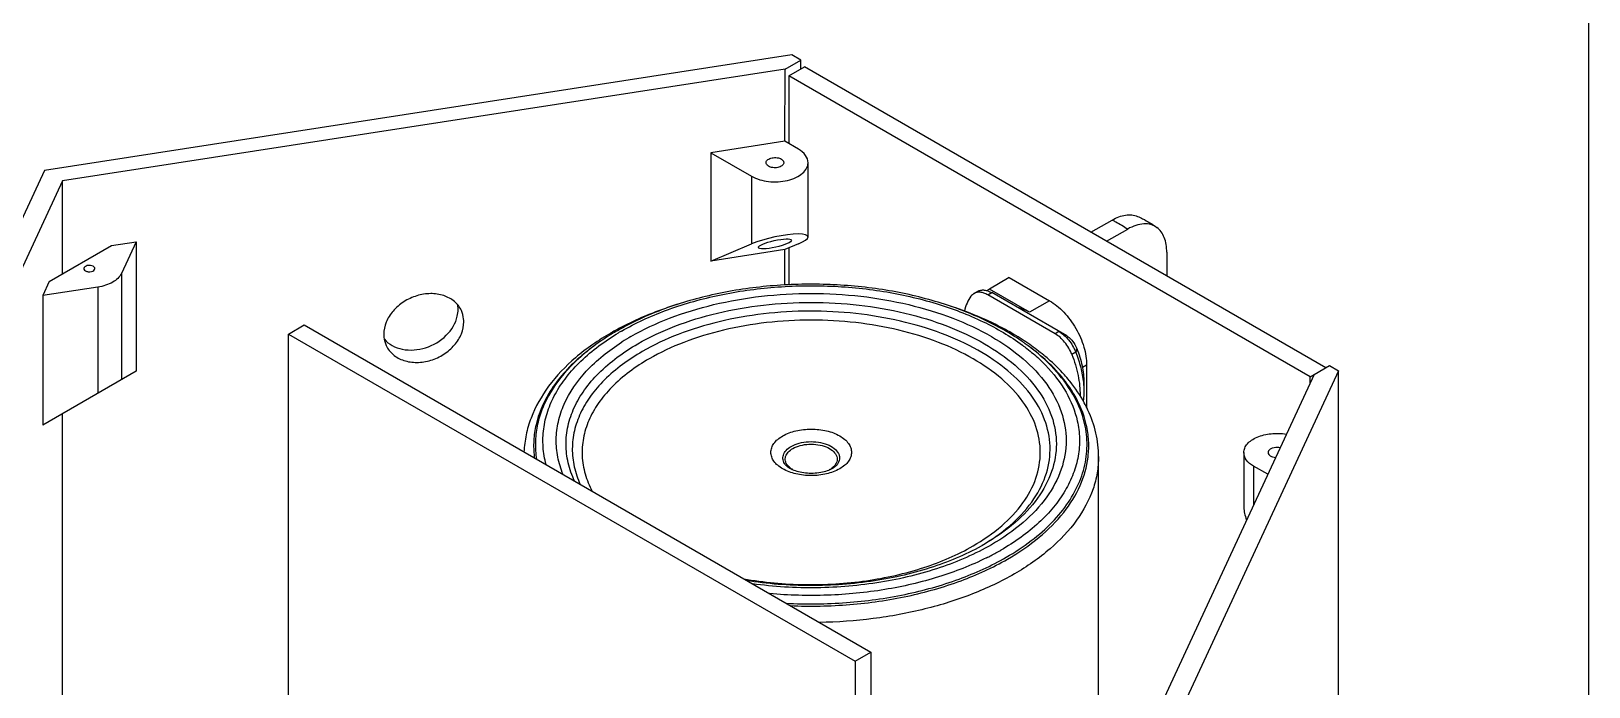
# Model space of a CAD drawing. Header units: millimetres. Extents: x 0 to 1189, y 0 to 841.
# Drawn here: x 907.1 to 1189, y 372.4 to 491 of the extents above; entities that cross this region are included whole.
import ezdxf

# ---------------------------------------------------------------- set-up
doc = ezdxf.new("R2010")
doc.units = ezdxf.units.MM
doc.header["$LTSCALE"] = 65.395
doc.layers.get('0').update_dxf_attribs({"linetype": 'CONTINUOUS'})
doc.layers.add('AXIS', color=7, linetype='CONTINUOUS')
doc.layers.add('SURFACES', color=7, linetype='CONTINUOUS')

msp = doc.modelspace()

# ---------------------------------------------------------------- linework, layer by layer
at = {"color": 7, "linetype": 'Continuous'}
for p, q in [((1189, 0), (1189, 841)), ((1044.73, 486.75), (909.5, 465.83)), ((1043.53, 484.17), (1046.36, 485.8)), ((1046.36, 485.8), (1044.73, 486.75)), ((1046.36, 484.17), (1046.36, 485.8)), ((1043.53, 484.17), (912.76, 463.94)), ((1043.51, 471.1), (1043.53, 484.17)), ((1044.24, 482.95), (1047.07, 484.58)), ((1044.24, 482.95), (1044.24, 470.67)), ((1138.55, 428.49), (1044.24, 482.95)), ((1141.38, 430.13), (1047.07, 484.58)), ((1043.52, 471.1), (1030.11, 469.03)), ((1045.94, 469.69), (1043.49, 471.1)), ((1030.11, 469.03), (1030.11, 449.43)), ((1030.11, 469.03), (1037.46, 464.79)), ((909.5, 465.83), (873.26, 387.75)), ((1047.7, 453.81), (1047.7, 467.24)), ((912.76, 463.94), (877.72, 388.44)), ((912.76, 447.12), (912.76, 463.94)), ((1098.9, 454.65), (1102.71, 456.85)), ((1101.73, 453.02), (1105.54, 455.22)), ((910.38, 445.75), (921.64, 452.25)), ((921.64, 452.25), (926.1, 452.94)), ((926.1, 452.94), (923.42, 447.17)), ((926.1, 452.94), (926.1, 429.51)), ((1030.11, 449.43), (1037.46, 452.54)), ((1043.52, 451.51), (1030.11, 449.43)), ((1045.94, 452.54), (1043.49, 451.5)), ((1043.51, 445.11), (1043.51, 451.51)), ((1044.24, 451.82), (1044.24, 445.14)), ((1112.61, 451.01), (1112.61, 446.74)), ((910.38, 445.75), (909.19, 443.18)), ((1084.12, 446.45), (1080.52, 444.36)), ((1084.12, 446.45), (1091.39, 442.25)), ((919.18, 444.72), (909.19, 443.18)), ((909.19, 443.18), (909.19, 419.75)), ((1077.72, 443.56), (1078.43, 443.96)), ((1092.39, 436.29), (1080.22, 443.31)), ((1087.79, 440.16), (1080.52, 444.36)), ((1094.51, 435.88), (1080.93, 443.72)), ((953.69, 436.23), (956.52, 437.86)), ((956.52, 437.86), (1059.05, 378.67)), ((953.69, 336.62), (953.69, 436.23)), ((953.69, 436.23), (1056.22, 377.03)), ((926.1, 429.51), (909.19, 419.75)), ((1098.11, 430.61), (1098.11, 422.94)), ((1139.26, 428.9), (1104.7, 354.43)), ((1143.72, 429.59), (1109.16, 355.12)), ((1138.55, 428.49), (1139.26, 428.9)), ((1095.01, 427.76), (1094.95, 427.83)), ((1095, 427.76), (1094.95, 427.83)), ((1097.62, 427.47), (1097.62, 425.84)), ((1138.55, 427.38), (1138.55, 428.49)), ((912.76, 220.63), (912.76, 421.81)), ((1126.56, 414.78), (1126.56, 404.82)), ((1130.88, 410.85), (1128.31, 412.33)), ((1056.22, 377.03), (1059.05, 378.67)), ((1059.05, 378.67), (1059.05, 335.39)), ((1056.22, 377.03), (1056.22, 333.76))]:
    msp.add_line(p, q, dxfattribs=at)
at = {"color": 9, "linetype": 'Continuous'}
for p, q in [((923.42, 447.17), (923.42, 427.97)), ((919.18, 444.72), (919.18, 425.52)), ((1080.22, 443.31), (1080.93, 443.72)), ((1091.39, 442.25), (1087.79, 440.16)), ((1093.09, 436.69), (1092.39, 436.29)), ((1096.13, 432.94), (1095.43, 432.53)), ((1096.33, 433.62), (1096.13, 432.94)), ((1098.11, 430.61), (1097.35, 430.17))]:
    msp.add_line(p, q, dxfattribs=at)
at = {"color": 7, "linetype": 'Continuous'}
for centre, radius, start, end in [((1083.16, 440.43), 4.74, 123.9403, 129.7673), ((1037.05, 393.03), 50.09, 118.5968, 119.9947), ((1035.62, 397.89), 44.95, 121.5139, 121.9677), ((1036.28, 396.81), 46.21, 119.9945, 121.509), ((1063.07, 401.19), 41, 54.6104, 55.5139), ((1062.7, 398.29), 43.92, 55.1387, 57.2783), ((1063.81, 402.23), 39.72, 53.2938, 54.6125), ((1072.8, 409.7), 28.62, 38.8241, 39.124)]:
    msp.add_arc(centre, radius, start, end, dxfattribs=at)
at = {"color": 9, "linetype": 'Continuous'}
for centre, radius, start, end in [((1036.5, 397.67), 45.14, 119.9984, 120.7701), ((1035.68, 400.92), 40.2, 122.5509, 122.7499), ((1036.41, 399.75), 41.58, 119.977, 122.5431), ((1068.6, 409.23), 30.71, 45.3733, 47.0463), ((1069.48, 410.12), 29.46, 43.9665, 45.3713), ((1014.99, 416.01), 16.96, 186.6674, 187.0621), ((1015.01, 416.01), 16.99, 187.0621, 187.4335), ((1049.52, 415.25), 4.12, 299.9544, 304.4955), ((1050.44, 414.12), 2.67, 314.7645, 320.8208), ((1081.53, 416.01), 16.96, 352.9383, 353.3326), ((1059.09, 431.98), 39.51, 300.6413, 301.339), ((1057.61, 440.62), 50.17, 296.4863, 297.539), ((1059.01, 437.98), 47.18, 297.5179, 299.9915)]:
    msp.add_arc(centre, radius, start, end, dxfattribs=at)
at = {"color": 7, "linetype": 'Continuous'}
for points, knots in [([(1102.71, 456.85), (1103.11, 457.08), (1103.9, 457.46), (1105.12, 457.8), (1106.27, 457.84), (1106.99, 457.66), (1107.31, 457.52)], [0, 0, 0, 0, 0.287206, 0.546835, 0.78191, 1, 1, 1, 1]), ([(1107.31, 457.52), (1107.63, 457.39), (1108.86, 456.82), (1110.02, 456.1), (1110.83, 455.5)], [0, 0, 0, 0, 0.249062, 1, 1, 1, 1]), ([(1110.83, 455.5), (1110.67, 455.62), (1110.32, 455.83), (1109.53, 456.13), (1108.39, 456.23), (1106.95, 455.93), (1106.01, 455.49), (1105.54, 455.22)], [0, 0, 0, 0, 0.109148, 0.219205, 0.450333, 0.708485, 1, 1, 1, 1]), ([(1112.61, 451.01), (1112.61, 451.48), (1112.54, 452.4), (1112.22, 453.67), (1111.66, 454.73), (1111.13, 455.28), (1110.83, 455.5)], [0, 0, 0, 0, 0.287276, 0.547231, 0.782286, 1, 1, 1, 1]), ([(918.33, 448.48), (918.18, 448.56), (917.8, 448.66), (917.19, 448.65), (916.63, 448.34), (916.63, 448.07)], [0, 0, 0, 0, 0.277753, 0.577544, 1, 1, 1, 1]), ([(918.63, 448.07), (918.63, 448.11), (918.6, 448.28), (918.45, 448.41), (918.33, 448.48)], [0, 0, 0, 0, 0.220866, 1, 1, 1, 1]), ([(916.63, 448.07), (916.63, 448.03), (916.66, 447.85), (916.8, 447.73), (916.92, 447.66)], [0, 0, 0, 0, 0.220866, 1, 1, 1, 1]), ([(916.92, 447.66), (917.07, 447.57), (917.45, 447.47), (918.06, 447.48), (918.63, 447.8), (918.63, 448.07)], [0, 0, 0, 0, 0.277753, 0.577544, 1, 1, 1, 1]), ([(923.42, 447.17), (923.11, 446.51), (921.75, 445.33), (920.11, 444.87), (919.18, 444.72)], [0, 0, 0, 0, 0.436477, 1, 1, 1, 1]), ([(1086.28, 434.98), (1083.94, 436.59), (1078.71, 439.45), (1070.02, 442.56), (1060.45, 444.57), (1050.39, 445.42), (1040.24, 445.07), (1030.42, 443.54), (1021.32, 440.88), (1015.73, 438.31), (1013.18, 436.83)], [0, 0, 0, 0, 0.111475, 0.23273, 0.361486, 0.494604, 0.628496, 0.759495, 0.884223, 1, 1, 1, 1]), ([(1077.18, 443.06), (1076.9, 442.68), (1076.42, 441.82), (1076.11, 440.88), (1075.99, 440.38)], [0, 0, 0, 0, 0.479689, 1, 1, 1, 1]), ([(1077.72, 443.56), (1077.62, 443.5), (1077.42, 443.35), (1077.25, 443.16), (1077.18, 443.06)], [0, 0, 0, 0, 0.492662, 1, 1, 1, 1]), ([(1080.22, 443.31), (1080, 443.44), (1079.56, 443.64), (1078.89, 443.81), (1078.26, 443.79), (1077.89, 443.65), (1077.72, 443.56)], [0, 0, 0, 0, 0.28981, 0.549049, 0.782237, 1, 1, 1, 1]), ([(1078.43, 443.96), (1078.59, 444.06), (1078.97, 444.2), (1079.6, 444.21), (1080.27, 444.05), (1080.71, 443.84), (1080.93, 443.72)], [0, 0, 0, 0, 0.217763, 0.45095, 0.710189, 1, 1, 1, 1]), ([(1024.08, 441.6), (1023.09, 441.29), (1019.32, 440.03), (1015.66, 438.42), (1013.07, 437.01)], [0, 0, 0, 0, 0.259109, 1, 1, 1, 1]), ([(1086.44, 435.23), (1085.46, 435.87), (1081.23, 438.36), (1076.65, 440.25), (1073.09, 441.39)], [0, 0, 0, 0, 0.237753, 1, 1, 1, 1]), ([(1087.79, 440.16), (1087.61, 440.27), (1086.93, 440.63), (1086.19, 440.89), (1085.64, 441)], [0, 0, 0, 0, 0.267595, 1, 1, 1, 1]), ([(1091.39, 442.25), (1091.85, 441.98), (1092.76, 441.34), (1094.01, 440.18), (1095.16, 438.79), (1096.17, 437.25), (1097.01, 435.6), (1097.63, 433.91), (1098.01, 432.25), (1098.11, 431.14), (1098.11, 430.61)], [0, 0, 0, 0, 0.114157, 0.237325, 0.366975, 0.499999, 0.633024, 0.762674, 0.885842, 1, 1, 1, 1]), ([(1012.01, 436.41), (1009.76, 435.11), (1005.63, 432.28), (1000.62, 427.09), (997.81, 422.13), (996.59, 418.02), (996.33, 415.93), (996.28, 414.9)], [0, 0, 0, 0, 0.280902, 0.53749, 0.774258, 0.887973, 1, 1, 1, 1]), ([(1011.83, 436.02), (1009.54, 434.59), (1005.42, 431.48), (1002.13, 427.46), (1000.92, 425.36)], [0, 0, 0, 0, 0.526772, 1, 1, 1, 1]), ([(1091.14, 431.73), (1090.88, 431.96), (1089.8, 432.87), (1088.68, 433.72), (1087.81, 434.32)], [0, 0, 0, 0, 0.245342, 1, 1, 1, 1]), ([(1095.43, 432.53), (1095.27, 432.93), (1094.89, 433.7), (1094.17, 434.75), (1093.34, 435.63), (1092.71, 436.1), (1092.39, 436.29)], [0, 0, 0, 0, 0.261558, 0.522706, 0.772076, 1, 1, 1, 1]), ([(1093.09, 436.69), (1093.42, 436.51), (1094.05, 436.04), (1094.88, 435.15), (1095.6, 434.11), (1095.98, 433.34), (1096.13, 432.94)], [0, 0, 0, 0, 0.227924, 0.477294, 0.738442, 1, 1, 1, 1]), ([(1094.51, 435.88), (1094.7, 435.77), (1095.08, 435.48), (1095.75, 434.77), (1096.14, 434.1), (1096.33, 433.62)], [0, 0, 0, 0, 0.228259, 0.477997, 1, 1, 1, 1]), ([(1095.6, 425.36), (1094.65, 427.01), (1092.22, 430.2), (1089.21, 432.84), (1087.55, 434.08)], [0, 0, 0, 0, 0.479012, 1, 1, 1, 1]), ([(1094.95, 427.83), (1094.67, 428.17), (1093.49, 429.55), (1092.18, 430.83), (1091.14, 431.73)], [0, 0, 0, 0, 0.243826, 1, 1, 1, 1]), ([(1095.43, 432.53), (1095.92, 431.29), (1096.49, 429.42), (1096.87, 426.91), (1096.92, 425.7), (1096.91, 425.12)], [0, 0, 0, 0, 0.524147, 0.769355, 1, 1, 1, 1]), ([(1096.13, 432.94), (1096.49, 432.03), (1097.08, 430.23), (1097.43, 428.37), (1097.53, 427.46)], [0, 0, 0, 0, 0.51528, 1, 1, 1, 1]), ([(1096.33, 433.62), (1096.74, 432.6), (1097.36, 430.58), (1097.62, 428.47), (1097.62, 427.47)], [0, 0, 0, 0, 0.522866, 1, 1, 1, 1]), ([(1098.35, 422.46), (1098.14, 422.91), (1097.23, 424.74), (1096.07, 426.44), (1095.1, 427.65)], [0, 0, 0, 0, 0.244089, 1, 1, 1, 1]), ([(1097.62, 425.84), (1097.62, 425.69), (1097.61, 425.11), (1097.56, 424.53), (1097.5, 424.11)], [0, 0, 0, 0, 0.25741, 1, 1, 1, 1]), ([(1097.53, 427.46), (1097.54, 427.32), (1097.59, 426.78), (1097.62, 426.24), (1097.62, 425.84)], [0, 0, 0, 0, 0.255622, 1, 1, 1, 1]), ([(1100.26, 414.04), (1100.26, 415.47), (1099.93, 418.37), (1098.97, 421.13), (1098.35, 422.46)], [0, 0, 0, 0, 0.494461, 1, 1, 1, 1]), ([(1043.58, 412.58), (1043.7, 412.43), (1044.09, 412.09), (1044.88, 411.66), (1045.98, 411.3), (1047.7, 411.01), (1049.5, 411.06), (1051.15, 411.47), (1051.86, 411.78), (1052.17, 411.96)], [0, 0, 0, 0, 0.064775, 0.167412, 0.296888, 0.44267, 0.744606, 0.883151, 1, 1, 1, 1]), ([(1052.17, 411.96), (1052.34, 412.06), (1052.62, 412.25), (1052.86, 412.48), (1052.94, 412.58)], [0, 0, 0, 0, 0.600211, 1, 1, 1, 1]), ([(1036.53, 391.66), (1040.36, 391.06), (1048.11, 390.47), (1059.56, 391.3), (1070.23, 393.77), (1076.74, 396.56), (1079.63, 398.22)], [0, 0, 0, 0, 0.262033, 0.52423, 0.773959, 1, 1, 1, 1])]:
    msp.add_open_spline(points, degree=3, knots=knots, dxfattribs=at)
at = {"color": 9, "linetype": 'Continuous'}
for points, knots in [([(1102.71, 456.85), (1102.95, 456.74), (1103.93, 456.27), (1104.86, 455.7), (1105.54, 455.22)], [0, 0, 0, 0, 0.239326, 1, 1, 1, 1]), ([(1013.93, 436.76), (1016.47, 438.22), (1022.06, 440.78), (1031.17, 443.39), (1041.03, 444.86), (1051.2, 445.12), (1061.24, 444.16), (1070.72, 442.02), (1079.23, 438.79), (1084.29, 435.84), (1086.51, 434.2)], [0, 0, 0, 0, 0.115822, 0.241273, 0.37329, 0.508141, 0.641837, 0.770495, 0.890713, 1, 1, 1, 1]), ([(1015.64, 435.77), (1017.87, 437.06), (1022.75, 439.33), (1030.71, 441.75), (1039.32, 443.24), (1048.26, 443.74), (1057.2, 443.24), (1065.81, 441.75), (1073.77, 439.33), (1080.78, 436.07), (1086.58, 432.07), (1090.97, 427.46), (1093.75, 422.35), (1094.71, 416.94), (1093.75, 411.52), (1090.97, 406.41), (1086.58, 401.8), (1082.91, 399.27), (1080.88, 398.1)], [0, 0, 0, 0, 0.066589, 0.138433, 0.214058, 0.291652, 0.369246, 0.444871, 0.516718, 0.583304, 0.643684, 0.697698, 0.74628, 0.791652, 0.837024, 0.885607, 0.939619, 1, 1, 1, 1]), ([(1016.89, 434.45), (1019.04, 435.69), (1023.73, 437.88), (1031.38, 440.2), (1039.66, 441.63), (1048.26, 442.12), (1056.86, 441.63), (1065.14, 440.2), (1072.79, 437.88), (1079.53, 434.74), (1085.11, 430.89), (1089.33, 426.46), (1092, 421.55), (1092.93, 416.34), (1092, 411.13), (1089.33, 406.22), (1085.11, 401.78), (1081.58, 399.35), (1079.63, 398.22)], [0, 0, 0, 0, 0.066589, 0.138433, 0.214058, 0.291652, 0.369246, 0.444871, 0.516718, 0.583304, 0.643684, 0.697698, 0.74628, 0.791652, 0.837024, 0.885607, 0.939619, 1, 1, 1, 1]), ([(1079.63, 398.24), (1081.46, 399.35), (1084.77, 401.75), (1088.67, 406.1), (1091.07, 410.89), (1091.77, 415.93), (1090.71, 420.94), (1087.99, 425.65), (1083.8, 429.9), (1078.32, 433.57), (1071.75, 436.55), (1064.31, 438.75), (1056.29, 440.09), (1047.97, 440.53), (1039.67, 440.03), (1031.68, 438.63), (1024.3, 436.37), (1019.77, 434.26), (1017.69, 433.06)], [0, 0, 0, 0, 0.059545, 0.112819, 0.160901, 0.206116, 0.251673, 0.300672, 0.355185, 0.416033, 0.482994, 0.555097, 0.630862, 0.708499, 0.786069, 0.861639, 0.93343, 1, 1, 1, 1]), ([(1077.58, 397.89), (1079.4, 398.94), (1082.7, 401.21), (1086.65, 405.36), (1089.14, 409.94), (1090.01, 414.81), (1089.14, 419.68), (1086.65, 424.27), (1082.7, 428.42), (1077.48, 432.01), (1071.19, 434.94), (1064.04, 437.12), (1056.3, 438.45), (1048.26, 438.9), (1040.22, 438.45), (1032.48, 437.12), (1025.34, 434.94), (1020.95, 432.9), (1018.94, 431.74)], [0, 0, 0, 0, 0.060381, 0.114393, 0.162976, 0.208348, 0.25372, 0.302302, 0.356317, 0.416696, 0.483282, 0.555129, 0.630754, 0.708348, 0.785941, 0.861567, 0.933411, 1, 1, 1, 1]), ([(1000.3, 412.58), (1000.01, 413.63), (999.64, 415.79), (999.74, 419.08), (1000.51, 422.34), (1001.92, 425.51), (1003.96, 428.56), (1007.57, 432.52), (1010.96, 434.99), (1013.4, 436.45)], [0, 0, 0, 0, 0.111729, 0.222435, 0.335047, 0.452252, 0.576218, 0.708441, 1, 1, 1, 1]), ([(1003.36, 410.81), (1002.95, 411.82), (1002.31, 413.92), (1002.01, 417.17), (1002.41, 420.42), (1003.88, 424.79), (1007.54, 430.01), (1011.62, 433.24), (1013.93, 434.73)], [0, 0, 0, 0, 0.115805, 0.228657, 0.341744, 0.458219, 0.71061, 1, 1, 1, 1]), ([(1005.45, 409.61), (1004.96, 410.66), (1004.18, 412.84), (1003.76, 416.26), (1004.14, 419.68), (1005.3, 423.03), (1007.21, 426.25), (1010.81, 430.43), (1014.33, 432.97), (1016.89, 434.45)], [0, 0, 0, 0, 0.115516, 0.227241, 0.338877, 0.454138, 0.576181, 0.707243, 1, 1, 1, 1]), ([(1086.51, 434.2), (1086.78, 434), (1087.82, 433.21), (1088.82, 432.37), (1089.53, 431.71)], [0, 0, 0, 0, 0.255825, 1, 1, 1, 1]), ([(1008.2, 433.48), (1007.42, 432.89), (1004.6, 430.56), (1002.14, 427.74), (1000.77, 425.44)], [0, 0, 0, 0, 0.267792, 1, 1, 1, 1]), ([(1017.69, 433.06), (1015.22, 431.63), (1011.81, 429.17), (1008.3, 425.12), (1006.44, 422.02), (1005.3, 418.78), (1004.9, 415.47), (1005.27, 412.15), (1006, 410.04), (1006.47, 409.02)], [0, 0, 0, 0, 0.292796, 0.423971, 0.546156, 0.661534, 0.773197, 0.884797, 1, 1, 1, 1]), ([(1018.94, 431.74), (1016.48, 430.32), (1013.11, 427.86), (1009.69, 423.8), (1007.93, 420.69), (1006.92, 417.44), (1006.68, 414.13), (1007.24, 410.84), (1008.1, 408.77), (1008.63, 407.76)], [0, 0, 0, 0, 0.292476, 0.422966, 0.544316, 0.659025, 0.770567, 0.88294, 1, 1, 1, 1]), ([(1095.75, 425.44), (1095.3, 426.19), (1093.19, 429.31), (1090.4, 431.92), (1088.1, 433.65)], [0, 0, 0, 0, 0.23368, 1, 1, 1, 1]), ([(1090.68, 430.57), (1092.1, 429.11), (1094.52, 426), (1096.01, 422.33), (1096.42, 420.51)], [0, 0, 0, 0, 0.52323, 1, 1, 1, 1]), ([(1000.77, 425.44), (999.73, 423.7), (998.54, 420.88), (997.97, 416.94), (998.03, 414.99), (998.14, 414.04)], [0, 0, 0, 0, 0.511383, 0.756475, 1, 1, 1, 1]), ([(1000.92, 425.36), (1000.38, 424.44), (999.47, 422.56), (998.59, 419.59), (998.25, 416.57), (998.39, 414.57), (998.55, 413.59)], [0, 0, 0, 0, 0.260658, 0.511108, 0.755864, 1, 1, 1, 1]), ([(1083.56, 395.83), (1085.13, 396.74), (1088.06, 398.66), (1091.88, 402), (1094.87, 405.62), (1096.97, 409.47), (1098.12, 413.48), (1098.29, 417.56), (1097.47, 421.61), (1096.31, 424.14), (1095.6, 425.36)], [0, 0, 0, 0, 0.151963, 0.29267, 0.422612, 0.543345, 0.657573, 0.769002, 0.881828, 1, 1, 1, 1]), ([(1098.38, 414.04), (1098.49, 414.99), (1098.55, 416.94), (1097.98, 420.88), (1096.79, 423.7), (1095.75, 425.44)], [0, 0, 0, 0, 0.243524, 0.488617, 1, 1, 1, 1]), ([(1096.42, 420.51), (1096.65, 419.47), (1096.92, 417.33), (1096.67, 414.09), (1095.78, 410.89), (1094.26, 407.78), (1092.15, 404.8), (1088.46, 400.94), (1085.05, 398.53), (1082.59, 397.11)], [0, 0, 0, 0, 0.11043, 0.220515, 0.333063, 0.450585, 0.575056, 0.7078, 1, 1, 1, 1]), ([(1053.42, 411.84), (1052.68, 411.41), (1050.98, 410.8), (1048.26, 410.5), (1045.54, 410.8), (1043.48, 411.54), (1042.2, 412.42), (1041.51, 413.15), (1041.07, 413.96), (1040.92, 414.81), (1041.07, 415.67), (1041.51, 416.48), (1042.2, 417.21), (1042.78, 417.6), (1043.1, 417.79)], [0, 0, 0, 0, 0.138252, 0.291396, 0.444543, 0.582793, 0.643247, 0.697327, 0.745969, 0.791397, 0.836826, 0.885464, 0.939553, 1, 1, 1, 1]), ([(1043.1, 417.79), (1043.84, 418.21), (1045.54, 418.83), (1048.26, 419.12), (1050.98, 418.83), (1053.04, 418.09), (1054.32, 417.21), (1055.01, 416.48), (1055.45, 415.67), (1055.6, 414.81), (1055.45, 413.96), (1055.01, 413.15), (1054.32, 412.42), (1053.74, 412.02), (1053.42, 411.84)], [0, 0, 0, 0, 0.138252, 0.291396, 0.444543, 0.582793, 0.643247, 0.697327, 0.745969, 0.791397, 0.836826, 0.885464, 0.939553, 1, 1, 1, 1]), ([(1043.58, 412.58), (1043.39, 412.83), (1043.16, 413.27), (1043.12, 413.89), (1043.24, 414.51), (1043.72, 415.26), (1044.3, 415.69), (1044.64, 415.88)], [0, 0, 0, 0, 0.238278, 0.350293, 0.46337, 0.709001, 1, 1, 1, 1]), ([(1044.01, 412.44), (1043.82, 412.67), (1043.6, 413.07), (1043.55, 413.65), (1043.65, 414.23), (1044.09, 414.93), (1044.63, 415.33), (1044.94, 415.5)], [0, 0, 0, 0, 0.239668, 0.351767, 0.464614, 0.709436, 1, 1, 1, 1]), ([(1044.64, 415.88), (1045.09, 416.15), (1046.13, 416.55), (1047.8, 416.8), (1049.53, 416.72), (1051.12, 416.31), (1052.41, 415.63), (1053.14, 414.82), (1053.39, 414.1), (1053.4, 413.38), (1053.16, 412.87), (1052.94, 412.58)], [0, 0, 0, 0, 0.135984, 0.286374, 0.439981, 0.584767, 0.711027, 0.815215, 0.861339, 0.905958, 1, 1, 1, 1]), ([(1044.94, 415.5), (1045.36, 415.74), (1046.32, 416.11), (1047.86, 416.34), (1049.46, 416.26), (1050.92, 415.88), (1052.09, 415.25), (1052.75, 414.49), (1052.96, 413.83), (1052.96, 413.16), (1052.72, 412.7), (1052.51, 412.44)], [0, 0, 0, 0, 0.136198, 0.286848, 0.440582, 0.585199, 0.710957, 0.814526, 0.860487, 0.905151, 1, 1, 1, 1]), ([(1044.93, 411.68), (1044.84, 411.73), (1044.5, 411.95), (1044.19, 412.21), (1044.01, 412.44)], [0, 0, 0, 0, 0.268907, 1, 1, 1, 1]), ([(1052.32, 412.23), (1052.29, 412.19), (1052.14, 412.06), (1051.98, 411.93), (1051.86, 411.85)], [0, 0, 0, 0, 0.241086, 1, 1, 1, 1]), ([(1083.78, 395.48), (1085.8, 396.65), (1089.48, 399.15), (1094.01, 403.64), (1097.11, 408.58), (1098.15, 412.17), (1098.37, 413.92)], [0, 0, 0, 0, 0.287181, 0.546809, 0.781902, 1, 1, 1, 1]), ([(1100.26, 414.04), (1100.26, 413.05), (1100.09, 411.06), (1099.06, 407.07), (1096.4, 402.17), (1091.45, 396.98), (1087.31, 394.13), (1085.03, 392.81)], [0, 0, 0, 0, 0.108162, 0.218364, 0.451367, 0.710411, 1, 1, 1, 1]), ([(1036.05, 391.93), (1039.7, 391.29), (1047.13, 390.6), (1058.13, 391.27), (1068.45, 393.58), (1074.77, 396.26), (1077.58, 397.89)], [0, 0, 0, 0, 0.260141, 0.521591, 0.771803, 1, 1, 1, 1]), ([(1080.88, 398.1), (1077.96, 396.41), (1071.41, 393.57), (1060.73, 391), (1049.27, 390.02), (1041.49, 390.49), (1037.64, 391.01)], [0, 0, 0, 0, 0.227845, 0.476933, 0.737974, 1, 1, 1, 1]), ([(1079.99, 395.72), (1077.21, 394.33), (1071.17, 391.98), (1061.49, 389.74), (1051.2, 388.74), (1044.2, 388.93), (1040.72, 389.24)], [0, 0, 0, 0, 0.231543, 0.480135, 0.73892, 1, 1, 1, 1]), ([(1043.72, 387.51), (1047.35, 387.32), (1054.58, 387.39), (1065.12, 388.84), (1074.87, 391.56), (1080.85, 394.27), (1083.56, 395.83)], [0, 0, 0, 0, 0.264947, 0.524987, 0.772187, 1, 1, 1, 1]), ([(1044.49, 387.07), (1048.08, 386.91), (1055.22, 387.04), (1065.6, 388.54), (1075.21, 391.26), (1081.11, 393.94), (1083.78, 395.48)], [0, 0, 0, 0, 0.265185, 0.525101, 0.772129, 1, 1, 1, 1]), ([(1085.03, 392.81), (1082.61, 391.41), (1077.33, 388.93), (1068.74, 386.25), (1059.44, 384.54), (1053.01, 384.08), (1049.76, 384.03)], [0, 0, 0, 0, 0.228559, 0.47468, 0.733733, 1, 1, 1, 1])]:
    msp.add_open_spline(points, degree=3, knots=knots, dxfattribs=at)
at = {"layer": 'AXIS', "color": 7, "linetype": 'Continuous'}
for centre, radius, start, end in [((979.43, 440.68), 4.92, 6.6769, 9.9498), ((979.32, 440.67), 5.04, 359.9862, 6.6614)]:
    msp.add_arc(centre, radius, start, end, dxfattribs=at)
for points, knots in [([(984.95, 440.47), (984.66, 441.1), (983.75, 442.26), (981.74, 443.33), (979.34, 443.66), (976.83, 443.25), (974.47, 442.16), (972.53, 440.51), (971.24, 438.47), (970.9, 436.93), (970.9, 436.19)], [0, 0, 0, 0, 0.109285, 0.225529, 0.351668, 0.485916, 0.623243, 0.757523, 0.883699, 1, 1, 1, 1]), ([(985.39, 438.43), (985.39, 438.61), (985.35, 439.31), (985.17, 440), (984.95, 440.47)], [0, 0, 0, 0, 0.254109, 1, 1, 1, 1]), ([(971.02, 435.29), (971.41, 434.83), (972.42, 434.03), (974.97, 433.13), (978.64, 433.45), (982.37, 435.65), (983.93, 438.17), (984.22, 439.48)], [0, 0, 0, 0, 0.111117, 0.229856, 0.488003, 0.755335, 1, 1, 1, 1]), ([(971.34, 434.15), (971.63, 433.53), (972.54, 432.36), (974.55, 431.3), (976.95, 430.96), (979.47, 431.37), (981.82, 432.46), (983.76, 434.12), (985.06, 436.16), (985.39, 437.7), (985.39, 438.43)], [0, 0, 0, 0, 0.109285, 0.225529, 0.351668, 0.485916, 0.623243, 0.757523, 0.883699, 1, 1, 1, 1]), ([(970.9, 436.19), (970.9, 436.01), (970.94, 435.32), (971.12, 434.63), (971.34, 434.15)], [0, 0, 0, 0, 0.254109, 1, 1, 1, 1])]:
    msp.add_open_spline(points, degree=3, knots=knots, dxfattribs=at)
msp.add_open_spline([(984.22, 439.48), (984.31, 439.87), (984.35, 440.27), (984.35, 440.66)], degree=3, dxfattribs=at)
at = {"layer": 'SURFACES', "color": 9, "linetype": 'Continuous'}
for p, q in [((1037.46, 464.79), (1037.46, 452.54)), ((1128.31, 412.33), (1128.31, 405.32))]:
    msp.add_line(p, q, dxfattribs=at)
at = {"layer": 'SURFACES', "color": 7, "linetype": 'Continuous'}
for p, q in [((1139.26, 428.9), (1142.09, 430.53)), ((1142.09, 430.53), (1143.72, 429.59)), ((1143.72, 151.98), (1143.72, 429.59)), ((1100.26, 346.87), (1100.26, 414.04))]:
    msp.add_line(p, q, dxfattribs=at)
for centre, major_axis, ratio, start_param, end_param in [((1041.7, 452.54), (5.99, 1.32), 0.201915, 5.453245, 8.594837), ((1132.56, 400.08), (-5.41, 6.31), 0.410751, 0.446853, 0.850946)]:
    msp.add_ellipse(centre, major_axis=major_axis, ratio=ratio, start_param=start_param, end_param=end_param, dxfattribs=at)
msp.add_ellipse((1041.7, 452.54), major_axis=(3, 0.66), ratio=0.201915, dxfattribs=at)
for points, knots in [([(1040.57, 467.89), (1040.82, 468.03), (1041.26, 468.15), (1041.86, 468.17), (1042.43, 468.09), (1043.02, 467.87), (1043.3, 467.43), (1043.3, 467.24)], [0, 0, 0, 0, 0.271367, 0.419772, 0.565355, 0.81669, 1, 1, 1, 1]), ([(1047.7, 467.23), (1047.7, 467.7), (1047.29, 468.75), (1046.44, 469.4), (1045.94, 469.69)], [0, 0, 0, 0, 0.44915, 1, 1, 1, 1]), ([(1037.46, 464.79), (1038.39, 464.25), (1040.6, 463.65), (1043.41, 463.79), (1045.47, 464.48), (1046.67, 465.21), (1047.49, 466.14), (1047.7, 466.89), (1047.7, 467.23)], [0, 0, 0, 0, 0.269856, 0.561261, 0.695407, 0.813108, 0.912846, 1, 1, 1, 1]), ([(1040.1, 467.24), (1040.1, 467.3), (1040.15, 467.58), (1040.38, 467.78), (1040.57, 467.89)], [0, 0, 0, 0, 0.220866, 1, 1, 1, 1]), ([(1042.83, 466.58), (1042.58, 466.44), (1042.14, 466.32), (1041.55, 466.3), (1040.98, 466.39), (1040.39, 466.61), (1040.1, 467.04), (1040.1, 467.24)], [0, 0, 0, 0, 0.271367, 0.419772, 0.565355, 0.81669, 1, 1, 1, 1]), ([(1043.3, 467.24), (1043.3, 467.17), (1043.25, 466.9), (1043.02, 466.69), (1042.83, 466.58)], [0, 0, 0, 0, 0.220866, 1, 1, 1, 1]), ([(1126.56, 414.78), (1126.56, 415.05), (1126.68, 415.63), (1127.19, 416.4), (1127.97, 417.06), (1129.38, 417.81), (1131.53, 418.31), (1133.34, 418.26), (1134.25, 418.11)], [0, 0, 0, 0, 0.088027, 0.184495, 0.294415, 0.418907, 0.701479, 1, 1, 1, 1]), ([(1128.31, 412.33), (1127.82, 412.62), (1126.96, 413.27), (1126.56, 414.32), (1126.56, 414.78)], [0, 0, 0, 0, 0.55085, 1, 1, 1, 1]), ([(1131.43, 415.43), (1131.36, 415.39), (1131.13, 415.24), (1130.96, 414.98), (1130.96, 414.78)], [0, 0, 0, 0, 0.294485, 1, 1, 1, 1]), ([(1130.96, 414.78), (1130.96, 414.55), (1131.25, 414.18), (1131.77, 413.96), (1132.11, 413.89), (1132.28, 413.87)], [0, 0, 0, 0, 0.410617, 0.687551, 1, 1, 1, 1]), ([(1133.11, 415.65), (1132.96, 415.68), (1132.4, 415.75), (1131.79, 415.65), (1131.43, 415.43)], [0, 0, 0, 0, 0.260461, 1, 1, 1, 1])]:
    msp.add_open_spline(points, degree=3, knots=knots, dxfattribs=at)

doc.saveas('drawing.dxf')
